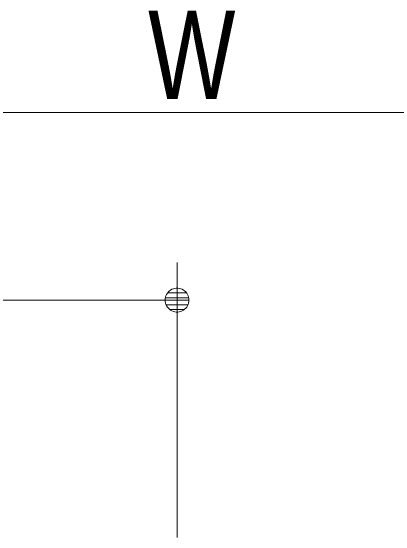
# Model space of a CAD drawing. Units: millimetres, scale not verified. Extents: x -6062 to 6062, y -3045 to 3045.
# Drawn here: x -3392.3 to -3186.5, y 1359.5 to 1640.3 of the extents above; entities that cross this region are included whole.
import ezdxf
from ezdxf.enums import TextEntityAlignment as Align

# ---------------------------------------------------------------- set-up
doc = ezdxf.new("R2010")
doc.units = ezdxf.units.MM
doc.header["$LTSCALE"] = 20
doc.layers.add('0-1_2寸法-1', color=7, linetype='Continuous', lineweight=9)
doc.layers.add('0-2_0', color=7, linetype='Continuous', lineweight=9)
doc.styles.add('ＭＳ Ｐゴシック', font='')
doc.styles.get('ＭＳ Ｐゴシック').set_extended_font_data('MS PGothic')

# ---------------------------------------------------------------- blocks, each defined once
blk = doc.blocks.new('_Dot')
at = {"layer": '0-2_0'}
for p, q in [((7.99, 6), (-7.99, 6)), ((-10, 0), (-20, 0)), ((9.78, 2), (-9.78, 2)), ((9.16, -3.98), (-9.16, -3.98)), ((6, -7.98), (-6, -7.98))]:
    blk.add_line(p, q, dxfattribs=at)
for points in [[(10, 0), (9.92, 1.25), (9.69, 2.49), (9.3, 3.68), (8.76, 4.82), (8.09, 5.88), (7.29, 6.85), (6.37, 7.71), (5.36, 8.44), (4.26, 9.05), (3.09, 9.51), (1.87, 9.82), (0.63, 9.98), (-0.63, 9.98), (-1.87, 9.82), (-3.09, 9.51), (-4.26, 9.05), (-5.36, 8.44), (-6.37, 7.71), (-7.29, 6.85), (-8.09, 5.88), (-8.76, 4.82), (-9.3, 3.68), (-9.69, 2.49), (-9.92, 1.25), (-10, 0), (0, 0)], [(-10, 0), (-9.92, -1.25), (-9.69, -2.49), (-9.3, -3.68), (-8.76, -4.82), (-8.09, -5.88), (-7.29, -6.85), (-6.37, -7.71), (-5.36, -8.44), (-4.26, -9.05), (-3.09, -9.51), (-1.87, -9.82), (-0.63, -9.98), (0.63, -9.98), (1.87, -9.82), (3.09, -9.51), (4.26, -9.05), (5.36, -8.44), (6.37, -7.71), (7.29, -6.85), (8.09, -5.88), (8.76, -4.82), (9.3, -3.68), (9.69, -2.49), (9.92, -1.25), (10, 0), (0, 0)]]:
    blk.add_lwpolyline(points, close=True, dxfattribs=at)

msp = doc.modelspace()

# ---------------------------------------------------------------- linework, layer by layer
at = {"layer": '0-1_2寸法-1'}
for p, q in [((-2109.21, 1586), (-4481.79, 1586)), ((-3303.5, 1359.54), (-3303.5, 1506)), ((-4469.79, 1486), (-3316.21, 1486))]:
    msp.add_line(p, q, dxfattribs=at)

# ---------------------------------------------------------------- block references
at = {"layer": '0-1_2寸法-1', "xscale": 0.6356201, "yscale": 0.6356201}
msp.add_blockref('_Dot', (-3303.5, 1486), dxfattribs=at)

# ---------------------------------------------------------------- texts
at = {"layer": '0-1_2寸法-1', "style": 'ＭＳ Ｐゴシック', "width": 0.8}
msp.add_text('W', height=47.21, dxfattribs=at).set_placement((-3318.96, 1578.93), align=Align.BOTTOM_LEFT)

doc.saveas('drawing.dxf')
